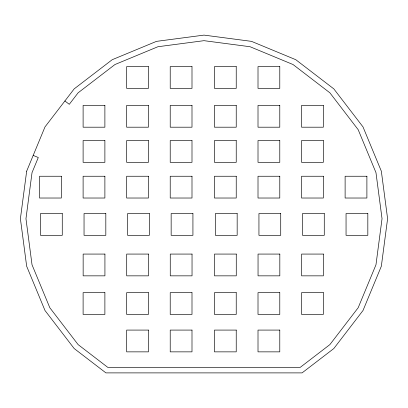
<?xml version="1.0" encoding="UTF-8"?>
<svg xmlns="http://www.w3.org/2000/svg" width="408" height="408" viewBox="0 0 408 408"><rect width="100%" height="100%" fill="white"/><g stroke="black" fill="none" stroke-linecap="round" stroke-linejoin="round"><path stroke-width="0.61" d="M33.191 155.407L38.291 157.519L32.028 172.63L25.964 218.708L32.028 264.787L49.817 307.724L78.112 344.597L107.732 367.327L300.268 367.327L329.888 344.597L358.183 307.724L375.972 264.787L382.036 218.708L375.972 172.63L358.183 129.688L329.888 92.815L293.02 64.525L250.079 46.736L204 40.672L157.921 46.736L114.98 64.525L78.112 92.815L69.278 104.326L64.903 100.97M26.658 171.187L20.4 218.708L26.658 266.225L44.997 310.508L74.174 348.534L105.922 372.892L302.078 372.892L333.826 348.534L363.003 310.508L381.342 266.225L387.6 218.708L381.342 171.187L363.003 126.908L333.826 88.883L295.8 59.706L251.517 41.366L204 35.108L156.483 41.366L112.2 59.706L74.174 88.883L44.997 126.908L26.658 171.187M148.441 66.601L126.664 66.601L126.664 88.378L148.441 88.378L148.441 66.601M191.995 66.601L170.218 66.601L170.218 88.378L191.995 88.378L191.995 66.601M236.232 66.601L214.455 66.601L214.455 88.378L236.232 88.378L236.232 66.601M279.786 66.601L258.009 66.601L258.009 88.378L279.786 88.378L279.786 66.601M104.887 105.417L83.11 105.417L83.11 127.194L104.887 127.194L104.887 105.417M148.441 105.417L126.664 105.417L126.664 127.194L148.441 127.194L148.441 105.417M191.995 105.417L170.218 105.417L170.218 127.194L191.995 127.194L191.995 105.417M236.232 105.417L214.455 105.417L214.455 127.194L236.232 127.194L236.232 105.417M279.786 105.417L258.009 105.417L258.009 127.194L279.786 127.194L279.786 105.417M323.34 105.417L301.563 105.417L301.563 127.194L323.34 127.194L323.34 105.417M104.887 140.556L83.11 140.556L83.11 162.333L104.887 162.333L104.887 140.556M148.441 140.556L126.664 140.556L126.664 162.333L148.441 162.333L148.441 140.556M191.995 140.556L170.218 140.556L170.218 162.333L191.995 162.333L191.995 140.556M236.232 140.556L214.455 140.556L214.455 162.333L236.232 162.333L236.232 140.556M279.786 140.556L258.009 140.556L258.009 162.333L279.786 162.333L279.786 140.556M323.34 140.556L301.563 140.556L301.563 162.333L323.34 162.333L323.34 140.556M61.333 176.246L39.556 176.246L39.556 198.023L61.333 198.023L61.333 176.246M104.887 176.246L83.11 176.246L83.11 198.023L104.887 198.023L104.887 176.246M148.441 176.246L126.664 176.246L126.664 198.023L148.441 198.023L148.441 176.246M191.995 176.246L170.218 176.246L170.218 198.023L191.995 198.023L191.995 176.246M236.232 176.246L214.455 176.246L214.455 198.023L236.232 198.023L236.232 176.246M279.786 176.246L258.009 176.246L258.009 198.023L279.786 198.023L279.786 176.246M323.34 176.246L301.563 176.246L301.563 198.023L323.34 198.023L323.34 176.246M366.894 176.246L345.117 176.246L345.117 198.023L366.894 198.023L366.894 176.246M62.266 213.547L40.489 213.547L40.489 235.324L62.266 235.324L62.266 213.547M105.82 213.547L84.043 213.547L84.043 235.324L105.82 235.324L105.82 213.547M149.374 213.547L127.597 213.547L127.597 235.324L149.374 235.324L149.374 213.547M192.928 213.547L171.151 213.547L171.151 235.324L192.928 235.324L192.928 213.547M237.165 213.547L215.388 213.547L215.388 235.324L237.165 235.324L237.165 213.547M280.719 213.547L258.942 213.547L258.942 235.324L280.719 235.324L280.719 213.547M324.273 213.547L302.496 213.547L302.496 235.324L324.273 235.324L324.273 213.547M367.827 213.547L346.05 213.547L346.05 235.324L367.827 235.324L367.827 213.547M104.927 254.072L83.15 254.072L83.15 275.849L104.927 275.849L104.927 254.072M148.481 254.072L126.704 254.072L126.704 275.849L148.481 275.849L148.481 254.072M192.035 254.072L170.258 254.072L170.258 275.849L192.035 275.849L192.035 254.072M236.268 254.072L214.491 254.072L214.491 275.849L236.268 275.849L236.268 254.072M279.822 254.072L258.045 254.072L258.045 275.849L279.822 275.849L279.822 254.072M323.376 254.072L301.599 254.072L301.599 275.849L323.376 275.849L323.376 254.072M104.887 292.653L83.11 292.653L83.11 314.43L104.887 314.43L104.887 292.653M148.441 292.653L126.664 292.653L126.664 314.43L148.441 314.43L148.441 292.653M191.995 292.653L170.218 292.653L170.218 314.43L191.995 314.43L191.995 292.653M236.232 292.653L214.455 292.653L214.455 314.43L236.232 314.43L236.232 292.653M279.786 292.653L258.009 292.653L258.009 314.43L279.786 314.43L279.786 292.653M323.34 292.653L301.563 292.653L301.563 314.43L323.34 314.43L323.34 292.653M148.441 330.082L126.664 330.082L126.664 351.859L148.441 351.859L148.441 330.082M191.995 330.082L170.218 330.082L170.218 351.859L191.995 351.859L191.995 330.082M236.232 330.082L214.455 330.082L214.455 351.859L236.232 351.859L236.232 330.082M279.786 330.082L258.009 330.082L258.009 351.859L279.786 351.859L279.786 330.082"/></g></svg>
